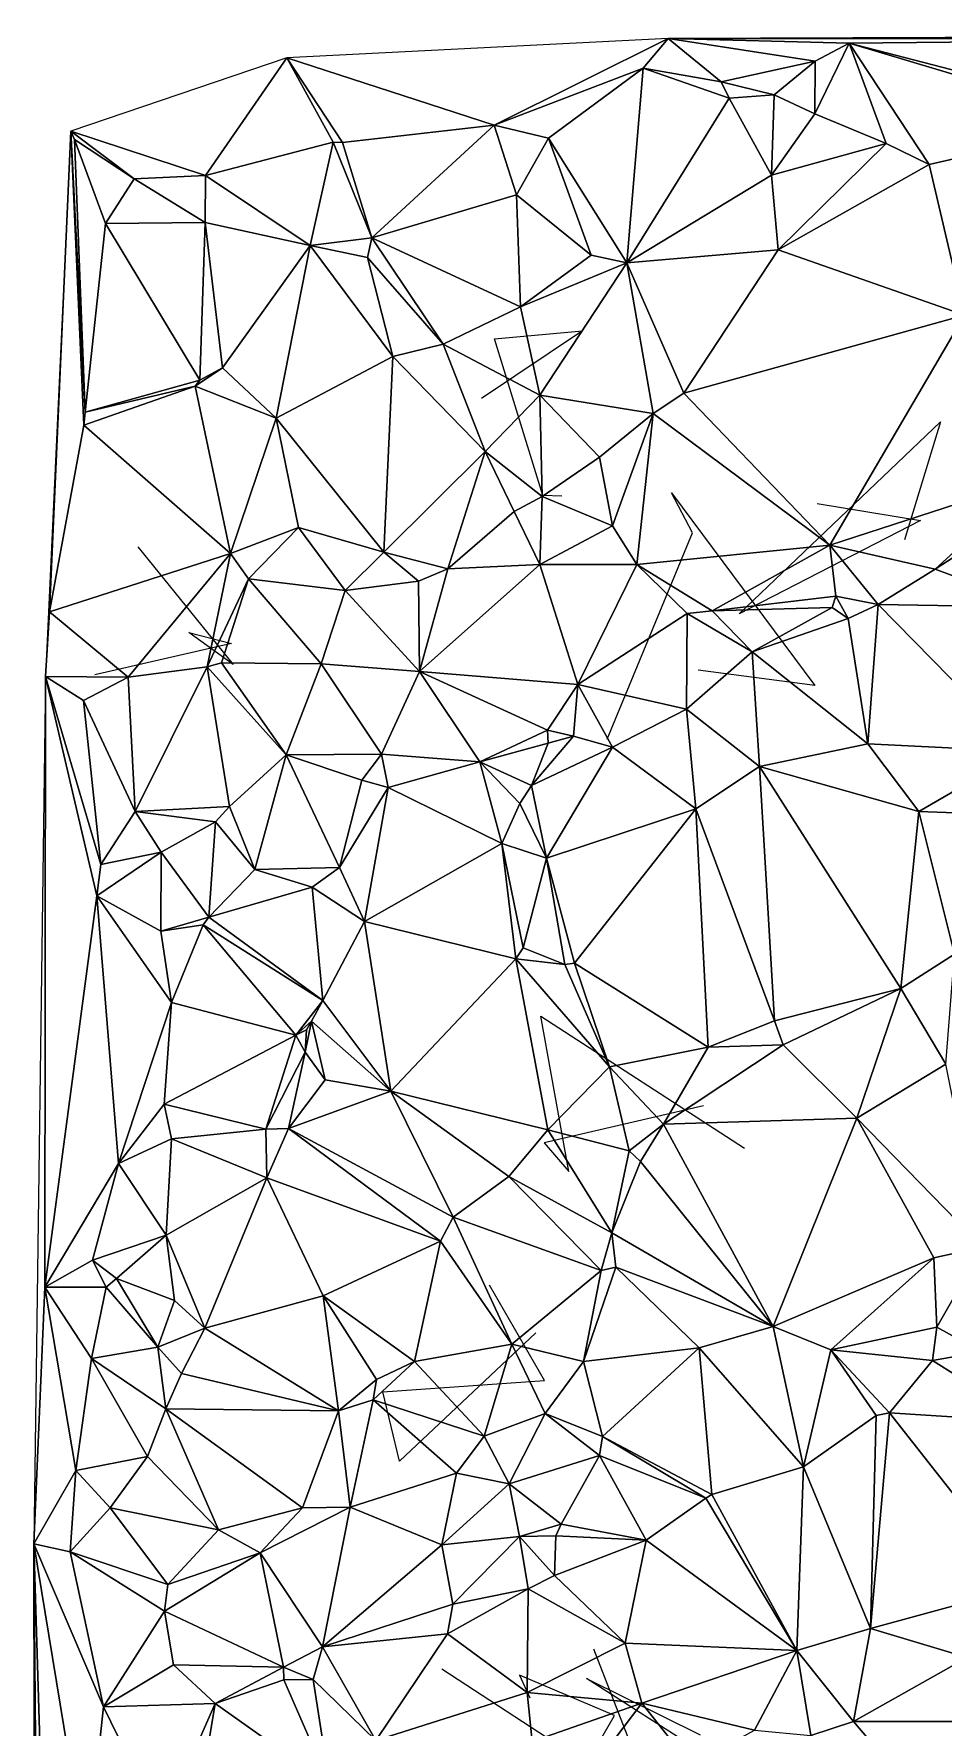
# Model space of a CAD drawing. Header units: metres. Extents: x -15.5 to 15.9, y -15.3 to 15.7.
# Drawn here: x -14.99 to -8.17, y 2.29 to 15 of the extents above; entities that cross this region are included whole.
import ezdxf

# ---------------------------------------------------------------- set-up
doc = ezdxf.new("R2010")
doc.units = ezdxf.units.M
doc.layers.add('CRACKS', color=1, linetype='Continuous')
doc.layers.add('STREET_MESH', color=7, linetype='Continuous')

msp = doc.modelspace()

# ---------------------------------------------------------------- linework, layer by layer
at = {"layer": 'CRACKS'}
for points in [[(-11.032, 11.528, 0.1), (-11.174, 11.532, 0.1), (-11.536, 12.709, 0.1), (-10.877, 12.769, 0.1), (-11.634, 12.262, 0.1)], [(-9.116, 11.474, 0.1), (-8.341, 11.345, 0.1), (-9.7, 10.644, 0.1), (-8.19, 12.085, 0.1), (-8.461, 11.201, 0.1)], [(-10.691, 9.704, 0.1), (-10.05, 11.253, 0.1), (-10.208, 11.554, 0.1), (-9.132, 10.107, 0.1), (-10.008, 10.222, 0.1)], [(-14.211, 11.149, 0.1), (-13.496, 10.266, 0.1), (-13.828, 10.506, 0.1), (-13.51, 10.423, 0.1), (-14.534, 10.187, 0.1)], [(-9.967, 6.954, 0.1), (-11.163, 6.677, 0.1), (-10.979, 6.46, 0.1), (-11.188, 7.627, 0.1), (-9.661, 6.637, 0.1)], [(-11.225, 5.251, 0.1), (-12.248, 4.287, 0.1), (-12.374, 4.807, 0.1), (-11.161, 4.892, 0.1), (-11.574, 5.609, 0.1)], [(-10.793, 2.88, 0.1), (-10.166, 1.264, 0.1), (-9.979, 2.102, 0.1), (-10.847, 2.657, 0.1), (-9.994, 2.235, 0.1)], [(-11.931, 2.728, 0.1), (-10.844, 2.018, 0.1), (-10.635, 2.378, 0.1), (-11.349, 2.681, 0.1), (-11.27, 2.511, 0.1)]]:
    msp.add_polyline3d(points, dxfattribs=at)
at = {"layer": 'STREET_MESH'}
for points in [[(-0.539, 14.997), (-10.234, 14.962), (-5.347, 14.962)], [(-11.539, 14.312), (-10.234, 14.962), (-13.095, 14.817)], [(-11.539, 14.312), (-10.421, 14.739), (-10.234, 14.962)], [(-10.421, 14.739), (-9.836, 14.638), (-10.234, 14.962)], [(-10.234, 14.962), (-8.876, 14.926), (-5.347, 14.962)], [(-10.234, 14.962), (-9.131, 14.793), (-8.876, 14.926)], [(-9.836, 14.638), (-9.131, 14.793), (-10.234, 14.962)], [(-9.134, 14.396), (-8.598, 14.174), (-8.876, 14.926)], [(-9.131, 14.793), (-9.134, 14.396), (-8.876, 14.926)], [(-8.876, 14.926), (-6.722, 14.37), (-5.347, 14.962)], [(-6.893, 14.334), (-6.722, 14.37), (-8.876, 14.926)], [(-8.276, 14.016), (-6.893, 14.334), (-8.876, 14.926)], [(-8.598, 14.174), (-8.276, 14.016), (-8.876, 14.926)], [(-13.705, 13.933), (-13.095, 14.817), (-14.713, 14.267)], [(-12.747, 14.184), (-13.095, 14.817), (-13.705, 13.933)], [(-12.747, 14.184), (-12.677, 14.181), (-13.095, 14.817)], [(-12.677, 14.181), (-11.539, 14.312), (-13.095, 14.817)], [(-11.132, 14.215), (-10.421, 14.739), (-11.539, 14.312)], [(-10.543, 13.278), (-10.421, 14.739), (-11.132, 14.215)], [(-10.421, 14.739), (-10.543, 13.278), (-9.776, 14.515)], [(-9.836, 14.638), (-10.421, 14.739), (-9.776, 14.515)], [(-9.131, 14.793), (-9.836, 14.638), (-9.439, 14.54)], [(-9.131, 14.793), (-9.439, 14.54), (-9.134, 14.396)], [(-9.439, 14.54), (-9.836, 14.638), (-9.776, 14.515)], [(-10.543, 13.278), (-9.457, 13.937), (-9.776, 14.515)], [(-9.457, 13.937), (-9.439, 14.54), (-9.776, 14.515)], [(-9.439, 14.54), (-9.457, 13.937), (-9.134, 14.396)], [(-9.134, 14.396), (-9.457, 13.937), (-8.598, 14.174)], [(-14.905, 10.175), (-14.874, 10.661), (-14.713, 14.267)], [(-14.874, 10.661), (-14.617, 12.061), (-14.713, 14.267)], [(-14.239, 13.91), (-13.705, 13.933), (-14.713, 14.267)], [(-14.617, 12.061), (-14.607, 12.159), (-14.713, 14.267)], [(-14.607, 12.159), (-14.686, 14.203), (-14.713, 14.267)], [(-14.686, 14.203), (-14.239, 13.91), (-14.713, 14.267)], [(-11.539, 14.312), (-12.677, 14.181), (-12.455, 13.467)], [(-11.372, 13.788), (-11.539, 14.312), (-12.455, 13.467)], [(-11.372, 13.788), (-11.132, 14.215), (-11.539, 14.312)], [(-6.893, 14.334), (-8.276, 14.016), (-8.01, 12.885)], [(-14.455, 13.574), (-14.686, 14.203), (-14.607, 12.159)], [(-14.686, 14.203), (-14.455, 13.574), (-14.239, 13.91)], [(-12.92, 13.409), (-12.747, 14.184), (-13.705, 13.933)], [(-12.747, 14.184), (-12.92, 13.409), (-12.455, 13.467)], [(-12.677, 14.181), (-12.747, 14.184), (-12.455, 13.467)], [(-11.132, 14.215), (-11.372, 13.788), (-10.812, 13.336)], [(-10.543, 13.278), (-11.132, 14.215), (-10.812, 13.336)], [(-8.598, 14.174), (-9.457, 13.937), (-9.409, 13.376)], [(-8.276, 14.016), (-8.598, 14.174), (-9.409, 13.376)], [(-8.276, 14.016), (-9.409, 13.376), (-8.01, 12.885)], [(-14.239, 13.91), (-14.455, 13.574), (-13.707, 13.581)], [(-13.705, 13.933), (-14.239, 13.91), (-13.707, 13.581)], [(-12.92, 13.409), (-13.705, 13.933), (-13.707, 13.581)], [(-9.457, 13.937), (-10.543, 13.278), (-9.409, 13.376)], [(-11.341, 12.949), (-11.372, 13.788), (-12.455, 13.467)], [(-10.812, 13.336), (-11.372, 13.788), (-11.341, 12.949)], [(-13.747, 12.398), (-14.455, 13.574), (-14.607, 12.159)], [(-14.455, 13.574), (-13.747, 12.398), (-13.707, 13.581)], [(-13.747, 12.398), (-13.577, 12.491), (-13.707, 13.581)], [(-13.577, 12.491), (-12.92, 13.409), (-13.707, 13.581)], [(-12.92, 13.409), (-13.577, 12.491), (-13.175, 12.114)], [(-12.298, 12.575), (-12.92, 13.409), (-13.175, 12.114)], [(-12.92, 13.409), (-12.489, 13.32), (-12.455, 13.467)], [(-12.298, 12.575), (-12.489, 13.32), (-12.92, 13.409)], [(-12.489, 13.32), (-11.922, 12.668), (-12.455, 13.467)], [(-11.922, 12.668), (-11.341, 12.949), (-12.455, 13.467)], [(-9.409, 13.376), (-10.543, 13.278), (-10.116, 12.302)], [(-8.01, 12.885), (-9.409, 13.376), (-10.116, 12.302)], [(-12.489, 13.32), (-12.298, 12.575), (-11.922, 12.668)], [(-10.543, 13.278), (-10.812, 13.336), (-11.341, 12.949)], [(-11.196, 12.287), (-10.543, 13.278), (-11.341, 12.949)], [(-10.543, 13.278), (-11.196, 12.287), (-10.346, 12.149)], [(-10.543, 13.278), (-10.346, 12.149), (-10.116, 12.302)], [(-11.196, 12.287), (-11.341, 12.949), (-11.922, 12.668)], [(-9.021, 11.161), (-8.01, 12.885), (-10.116, 12.302)], [(-9.021, 11.161), (-7.488, 11.658), (-8.01, 12.885)], [(-12.298, 12.575), (-11.605, 11.862), (-11.922, 12.668)], [(-11.605, 11.862), (-11.196, 12.287), (-11.922, 12.668)], [(-13.577, 12.491), (-13.782, 12.353), (-13.175, 12.114)], [(-13.747, 12.398), (-13.782, 12.353), (-13.577, 12.491)], [(-12.367, 11.107), (-12.298, 12.575), (-13.175, 12.114)], [(-11.605, 11.862), (-12.298, 12.575), (-12.367, 11.107)], [(-14.617, 12.061), (-13.782, 12.353), (-14.607, 12.159)], [(-13.516, 11.098), (-13.782, 12.353), (-14.617, 12.061)], [(-13.782, 12.353), (-13.747, 12.398), (-14.607, 12.159)], [(-13.782, 12.353), (-13.516, 11.098), (-13.175, 12.114)], [(-11.605, 11.862), (-11.178, 11.526), (-11.196, 12.287)], [(-10.346, 12.149), (-11.196, 12.287), (-10.748, 11.821)], [(-11.196, 12.287), (-11.178, 11.526), (-10.748, 11.821)], [(-10.346, 12.149), (-9.021, 11.161), (-10.116, 12.302)], [(-13.516, 11.098), (-13.006, 11.293), (-13.175, 12.114)], [(-13.006, 11.293), (-12.367, 11.107), (-13.175, 12.114)], [(-10.651, 11.305), (-10.346, 12.149), (-10.748, 11.821)], [(-10.651, 11.305), (-10.468, 11.015), (-10.346, 12.149)], [(-10.468, 11.015), (-9.021, 11.161), (-10.346, 12.149)], [(-13.516, 11.098), (-14.617, 12.061), (-14.874, 10.661)], [(-11.887, 10.984), (-11.605, 11.862), (-12.367, 11.107)], [(-11.605, 11.862), (-11.887, 10.984), (-11.389, 11.413)], [(-11.178, 11.526), (-11.605, 11.862), (-11.389, 11.413)], [(-11.178, 11.526), (-10.651, 11.305), (-10.748, 11.821)], [(-7.488, 11.658), (-9.021, 11.161), (-8.231, 10.98)], [(-7.432, 11.498), (-7.488, 11.658), (-8.231, 10.98)], [(-11.196, 11.016), (-11.178, 11.526), (-11.389, 11.413)], [(-11.196, 11.016), (-10.651, 11.305), (-11.178, 11.526)], [(-7.464, 10.696), (-7.432, 11.498), (-8.231, 10.98)], [(-11.887, 10.984), (-11.196, 11.016), (-11.389, 11.413)], [(-13.006, 11.293), (-13.516, 11.098), (-13.382, 10.907)], [(-12.657, 10.82), (-13.006, 11.293), (-13.382, 10.907)], [(-13.006, 11.293), (-12.657, 10.82), (-12.367, 11.107)], [(-10.651, 11.305), (-11.196, 11.016), (-10.468, 11.015)], [(-14.285, 10.169), (-13.516, 11.098), (-14.874, 10.661)], [(-13.691, 10.247), (-13.516, 11.098), (-14.285, 10.169)], [(-13.516, 11.098), (-13.691, 10.247), (-13.382, 10.907)], [(-12.657, 10.82), (-12.106, 10.89), (-12.367, 11.107)], [(-12.106, 10.89), (-11.887, 10.984), (-12.367, 11.107)], [(-9.021, 11.161), (-10.468, 11.015), (-9.903, 10.667)], [(-8.975, 10.778), (-9.021, 11.161), (-9.903, 10.667)], [(-9.021, 11.161), (-8.659, 10.714), (-8.231, 10.98)], [(-8.975, 10.778), (-8.659, 10.714), (-9.021, 11.161)], [(-11.887, 10.984), (-12.106, 10.89), (-12.098, 10.212)], [(-10.912, 10.115), (-11.196, 11.016), (-12.098, 10.212)], [(-11.196, 11.016), (-11.887, 10.984), (-12.098, 10.212)], [(-10.468, 11.015), (-11.196, 11.016), (-10.912, 10.115)], [(-10.09, 10.648), (-10.468, 11.015), (-10.912, 10.115)], [(-10.468, 11.015), (-10.09, 10.648), (-9.903, 10.667)], [(-8.659, 10.714), (-7.464, 10.696), (-8.231, 10.98)], [(-13.691, 10.247), (-13.584, 10.278), (-13.382, 10.907)], [(-13.584, 10.278), (-12.835, 10.271), (-13.382, 10.907)], [(-12.835, 10.271), (-12.657, 10.82), (-13.382, 10.907)], [(-12.657, 10.82), (-12.835, 10.271), (-12.098, 10.212)], [(-12.106, 10.89), (-12.657, 10.82), (-12.098, 10.212)], [(-9.003, 10.693), (-8.975, 10.778), (-9.903, 10.667)], [(-9.602, 10.36), (-9.003, 10.693), (-9.903, 10.667)], [(-8.883, 10.61), (-9.003, 10.693), (-9.602, 10.36)], [(-8.975, 10.778), (-9.003, 10.693), (-8.883, 10.61)], [(-8.659, 10.714), (-8.975, 10.778), (-8.883, 10.61)], [(-8.735, 9.67), (-8.659, 10.714), (-8.883, 10.61)], [(-8.735, 9.67), (-7.576, 9.611), (-8.659, 10.714)], [(-7.576, 9.611), (-7.464, 10.696), (-8.659, 10.714)], [(-14.905, 10.175), (-14.285, 10.169), (-14.874, 10.661)], [(-10.095, 9.931), (-10.09, 10.648), (-10.912, 10.115)], [(-10.095, 9.931), (-9.602, 10.36), (-10.09, 10.648)], [(-10.09, 10.648), (-9.602, 10.36), (-9.903, 10.667)], [(-8.735, 9.67), (-8.883, 10.61), (-9.602, 10.36)], [(-10.095, 9.931), (-9.547, 9.499), (-9.602, 10.36)], [(-9.547, 9.499), (-8.735, 9.67), (-9.602, 10.36)], [(-14.91, 5.592), (-14.905, 10.175), (-14.991, 3.667)], [(-14.519, 8.529), (-14.905, 10.175), (-14.91, 5.592)], [(-14.49, 8.765), (-14.905, 10.175), (-14.519, 8.529)], [(-14.618, 9.996), (-14.285, 10.169), (-14.905, 10.175)], [(-14.49, 8.765), (-14.618, 9.996), (-14.905, 10.175)], [(-14.285, 10.169), (-14.618, 9.996), (-14.232, 9.161)], [(-13.691, 10.247), (-14.285, 10.169), (-14.232, 9.161)], [(-13.524, 9.199), (-13.691, 10.247), (-14.232, 9.161)], [(-13.584, 10.278), (-13.691, 10.247), (-13.099, 9.588)], [(-13.099, 9.588), (-13.691, 10.247), (-13.524, 9.199)], [(-13.584, 10.278), (-13.099, 9.588), (-12.835, 10.271)], [(-13.099, 9.588), (-12.383, 9.593), (-12.835, 10.271)], [(-12.835, 10.271), (-12.383, 9.593), (-12.098, 10.212)], [(-12.383, 9.593), (-11.647, 9.534), (-12.098, 10.212)], [(-11.139, 9.771), (-10.912, 10.115), (-12.098, 10.212)], [(-11.647, 9.534), (-11.139, 9.771), (-12.098, 10.212)], [(-11.139, 9.771), (-10.943, 9.726), (-10.912, 10.115)], [(-10.912, 10.115), (-10.943, 9.726), (-10.652, 9.645)], [(-10.095, 9.931), (-10.912, 10.115), (-10.652, 9.645)], [(-14.618, 9.996), (-14.49, 8.765), (-14.232, 9.161)], [(-10.025, 9.181), (-10.095, 9.931), (-10.652, 9.645)], [(-9.547, 9.499), (-10.095, 9.931), (-10.025, 9.181)], [(-11.139, 9.771), (-11.647, 9.534), (-11.134, 9.675)], [(-11.647, 9.534), (-11.259, 9.356), (-11.134, 9.675)], [(-10.943, 9.726), (-11.259, 9.356), (-10.652, 9.645)], [(-11.259, 9.356), (-10.943, 9.726), (-11.134, 9.675)], [(-10.943, 9.726), (-11.139, 9.771), (-11.134, 9.675)], [(-8.735, 9.67), (-9.547, 9.499), (-8.354, 9.162)], [(-7.576, 9.611), (-8.735, 9.67), (-8.354, 9.162)], [(-13.333, 8.727), (-13.099, 9.588), (-13.524, 9.199)], [(-13.333, 8.727), (-12.699, 8.741), (-13.099, 9.588)], [(-12.383, 9.593), (-13.099, 9.588), (-12.531, 9.398)], [(-13.099, 9.588), (-12.699, 8.741), (-12.531, 9.398)], [(-12.334, 9.343), (-12.383, 9.593), (-12.531, 9.398)], [(-12.383, 9.593), (-12.334, 9.343), (-11.647, 9.534)], [(-11.647, 9.534), (-12.334, 9.343), (-11.481, 8.921)], [(-11.346, 9.221), (-11.647, 9.534), (-11.481, 8.921)], [(-11.346, 9.221), (-11.259, 9.356), (-11.647, 9.534)], [(-11.259, 9.356), (-11.145, 8.811), (-10.652, 9.645)], [(-11.145, 8.811), (-10.025, 9.181), (-10.652, 9.645)], [(-7.459, 9.13), (-7.576, 9.611), (-8.354, 9.162)], [(-9.435, 7.592), (-9.547, 9.499), (-10.025, 9.181)], [(-9.547, 9.499), (-8.487, 7.835), (-8.354, 9.162)], [(-8.487, 7.835), (-9.547, 9.499), (-9.435, 7.592)], [(-12.699, 8.741), (-12.334, 9.343), (-12.531, 9.398)], [(-12.334, 9.343), (-12.699, 8.741), (-12.512, 8.337)], [(-12.334, 9.343), (-12.512, 8.337), (-11.481, 8.921)], [(-11.259, 9.356), (-11.346, 9.221), (-11.145, 8.811)], [(-14.49, 8.765), (-14.036, 8.857), (-14.232, 9.161)], [(-13.629, 9.084), (-13.524, 9.199), (-14.232, 9.161)], [(-14.036, 8.857), (-13.629, 9.084), (-14.232, 9.161)], [(-13.629, 9.084), (-13.333, 8.727), (-13.524, 9.199)], [(-11.145, 8.811), (-11.346, 9.221), (-11.481, 8.921)], [(-11.145, 8.811), (-10.936, 8.023), (-10.025, 9.181)], [(-10.025, 9.181), (-10.936, 8.023), (-9.933, 7.394)], [(-9.435, 7.592), (-10.025, 9.181), (-9.933, 7.394)], [(-8.487, 7.835), (-8.085, 8.092), (-8.354, 9.162)], [(-8.085, 8.092), (-7.459, 9.13), (-8.354, 9.162)], [(-13.68, 8.368), (-13.629, 9.084), (-14.036, 8.857)], [(-13.333, 8.727), (-13.629, 9.084), (-13.68, 8.368)], [(-12.512, 8.337), (-11.375, 8.057), (-11.481, 8.921)], [(-11.321, 8.14), (-11.145, 8.811), (-11.481, 8.921)], [(-11.375, 8.057), (-11.321, 8.14), (-11.481, 8.921)], [(-14.036, 8.857), (-14.49, 8.765), (-14.519, 8.529)], [(-14.038, 8.263), (-14.036, 8.857), (-14.519, 8.529)], [(-14.038, 8.263), (-13.68, 8.368), (-14.036, 8.857)], [(-11.008, 8.014), (-11.145, 8.811), (-11.321, 8.14)], [(-11.008, 8.014), (-10.936, 8.023), (-11.145, 8.811)], [(-12.905, 8.594), (-13.333, 8.727), (-13.68, 8.368)], [(-13.333, 8.727), (-12.905, 8.594), (-12.699, 8.741)], [(-12.699, 8.741), (-12.905, 8.594), (-12.512, 8.337)], [(-14.357, 6.52), (-14.519, 8.529), (-14.91, 5.592)], [(-14.357, 6.52), (-13.958, 7.728), (-14.519, 8.529)], [(-13.958, 7.728), (-14.038, 8.263), (-14.519, 8.529)], [(-12.823, 7.745), (-12.905, 8.594), (-13.68, 8.368)], [(-12.905, 8.594), (-12.823, 7.745), (-12.512, 8.337)], [(-14.038, 8.263), (-13.721, 8.312), (-13.68, 8.368)], [(-13.721, 8.312), (-14.038, 8.263), (-13.958, 7.728)], [(-13.027, 7.483), (-13.721, 8.312), (-13.958, 7.728)], [(-13.721, 8.312), (-12.823, 7.745), (-13.68, 8.368)], [(-13.721, 8.312), (-13.027, 7.483), (-12.823, 7.745)], [(-12.512, 8.337), (-12.823, 7.745), (-12.314, 7.064)], [(-11.375, 8.057), (-12.512, 8.337), (-12.314, 7.064)], [(-11.375, 8.057), (-11.008, 8.014), (-11.321, 8.14)], [(-11.136, 6.774), (-11.375, 8.057), (-12.314, 7.064)], [(-11.375, 8.057), (-11.136, 6.774), (-10.674, 7.246)], [(-11.008, 8.014), (-11.375, 8.057), (-10.674, 7.246)], [(-10.936, 8.023), (-11.008, 8.014), (-10.674, 7.246)], [(-10.936, 8.023), (-10.674, 7.246), (-9.933, 7.394)], [(-8.487, 7.835), (-8.151, 7.267), (-8.085, 8.092)], [(-8.487, 7.835), (-9.435, 7.592), (-9.371, 7.41)], [(-8.818, 6.86), (-8.487, 7.835), (-9.371, 7.41)], [(-8.818, 6.86), (-8.151, 7.267), (-8.487, 7.835)], [(-13.958, 7.728), (-14.357, 6.52), (-14.013, 6.965)], [(-13.027, 7.483), (-13.958, 7.728), (-14.013, 6.965)], [(-13.027, 7.483), (-12.909, 7.588), (-12.823, 7.745)], [(-12.823, 7.745), (-12.909, 7.588), (-12.314, 7.064)], [(-13.027, 7.483), (-12.946, 7.523), (-12.909, 7.588)], [(-12.946, 7.523), (-13.027, 7.483), (-12.956, 7.355)], [(-12.909, 7.588), (-12.956, 7.355), (-12.807, 7.148)], [(-12.909, 7.588), (-12.946, 7.523), (-12.956, 7.355)], [(-12.909, 7.588), (-12.807, 7.148), (-12.314, 7.064)], [(-9.371, 7.41), (-9.435, 7.592), (-9.933, 7.394)], [(-13.252, 6.779), (-13.027, 7.483), (-14.013, 6.965)], [(-13.027, 7.483), (-13.252, 6.779), (-12.956, 7.355)], [(-10.674, 7.246), (-10.267, 6.817), (-9.933, 7.394)], [(-10.267, 6.817), (-9.371, 7.41), (-9.933, 7.394)], [(-10.267, 6.817), (-8.818, 6.86), (-9.371, 7.41)], [(-12.956, 7.355), (-13.252, 6.779), (-13.081, 6.784)], [(-12.956, 7.355), (-13.081, 6.784), (-12.807, 7.148)], [(-11.136, 6.774), (-10.526, 6.617), (-10.674, 7.246)], [(-10.526, 6.617), (-10.267, 6.817), (-10.674, 7.246)], [(-8.151, 7.267), (-8.818, 6.86), (-7.874, 5.892)], [(-12.807, 7.148), (-13.081, 6.784), (-12.314, 7.064)], [(-13.081, 6.784), (-11.847, 6.117), (-12.314, 7.064)], [(-11.428, 6.422), (-11.136, 6.774), (-12.314, 7.064)], [(-11.847, 6.117), (-11.428, 6.422), (-12.314, 7.064)], [(-14.357, 6.52), (-13.96, 6.706), (-14.013, 6.965)], [(-13.96, 6.706), (-13.252, 6.779), (-14.013, 6.965)], [(-13.252, 6.779), (-13.96, 6.706), (-13.245, 6.414)], [(-13.081, 6.784), (-13.252, 6.779), (-13.245, 6.414)], [(-11.94, 5.937), (-13.081, 6.784), (-13.245, 6.414)], [(-11.847, 6.117), (-13.081, 6.784), (-11.94, 5.937)], [(-11.428, 6.422), (-10.657, 6.001), (-11.136, 6.774)], [(-10.657, 6.001), (-10.526, 6.617), (-11.136, 6.774)], [(-10.267, 6.817), (-10.526, 6.617), (-10.441, 6.536)], [(-10.267, 6.817), (-10.441, 6.536), (-9.445, 5.298)], [(-8.818, 6.86), (-10.267, 6.817), (-9.445, 5.298)], [(-8.24, 5.813), (-8.818, 6.86), (-9.445, 5.298)], [(-8.818, 6.86), (-8.24, 5.813), (-7.874, 5.892)], [(-13.999, 5.983), (-13.96, 6.706), (-14.357, 6.52)], [(-13.96, 6.706), (-13.999, 5.983), (-13.245, 6.414)], [(-10.526, 6.617), (-10.657, 6.001), (-10.441, 6.536)], [(-14.551, 5.795), (-14.357, 6.52), (-14.91, 5.592)], [(-14.551, 5.795), (-13.999, 5.983), (-14.357, 6.52)], [(-10.441, 6.536), (-10.657, 6.001), (-9.445, 5.298)], [(-13.999, 5.983), (-13.709, 5.284), (-13.245, 6.414)], [(-13.709, 5.284), (-12.822, 5.527), (-13.245, 6.414)], [(-12.822, 5.527), (-11.94, 5.937), (-13.245, 6.414)], [(-11.428, 6.422), (-11.847, 6.117), (-10.736, 5.719)], [(-10.657, 6.001), (-11.428, 6.422), (-10.736, 5.719)], [(-11.847, 6.117), (-11.94, 5.937), (-11.407, 5.166)], [(-11.847, 6.117), (-11.407, 5.166), (-10.736, 5.719)], [(-14.371, 5.657), (-13.999, 5.983), (-14.551, 5.795)], [(-13.999, 5.983), (-14.371, 5.657), (-13.936, 5.492)], [(-13.709, 5.284), (-13.999, 5.983), (-13.936, 5.492)], [(-10.627, 5.742), (-10.657, 6.001), (-10.736, 5.719)], [(-10.657, 6.001), (-10.627, 5.742), (-9.445, 5.298)], [(-12.822, 5.527), (-12.135, 5.034), (-11.94, 5.937)], [(-11.94, 5.937), (-12.135, 5.034), (-11.407, 5.166)], [(-7.874, 5.892), (-8.24, 5.813), (-8.219, 5.293)], [(-7.874, 5.892), (-8.219, 5.293), (-7.883, 5.108)], [(-14.45, 5.592), (-14.551, 5.795), (-14.91, 5.592)], [(-14.45, 5.592), (-14.371, 5.657), (-14.551, 5.795)], [(-11.407, 5.166), (-10.868, 5.036), (-10.736, 5.719)], [(-10.868, 5.036), (-10.627, 5.742), (-10.736, 5.719)], [(-10.627, 5.742), (-10.868, 5.036), (-10.001, 5.137)], [(-10.627, 5.742), (-10.001, 5.137), (-9.445, 5.298)], [(-9.012, 5.123), (-8.24, 5.813), (-9.445, 5.298)], [(-8.219, 5.293), (-8.24, 5.813), (-9.012, 5.123)], [(-14.677, 4.216), (-14.91, 5.592), (-14.991, 3.667)], [(-14.677, 4.216), (-14.56, 5.057), (-14.91, 5.592)], [(-14.56, 5.057), (-14.45, 5.592), (-14.91, 5.592)], [(-14.061, 5.142), (-14.45, 5.592), (-14.56, 5.057)], [(-14.45, 5.592), (-14.061, 5.142), (-14.371, 5.657)], [(-14.371, 5.657), (-14.061, 5.142), (-13.936, 5.492)], [(-14.061, 5.142), (-13.709, 5.284), (-13.936, 5.492)], [(-12.706, 4.665), (-12.822, 5.527), (-13.709, 5.284)], [(-12.135, 5.034), (-12.822, 5.527), (-12.422, 4.9)], [(-12.822, 5.527), (-12.706, 4.665), (-12.422, 4.9)], [(-13.709, 5.284), (-14.061, 5.142), (-13.884, 4.944)], [(-12.706, 4.665), (-13.709, 5.284), (-13.884, 4.944)], [(-10.001, 5.137), (-9.218, 4.244), (-9.445, 5.298)], [(-9.218, 4.244), (-9.012, 5.123), (-9.445, 5.298)], [(-8.251, 5.042), (-8.219, 5.293), (-9.012, 5.123)], [(-8.219, 5.293), (-8.251, 5.042), (-7.883, 5.108)], [(-14.002, 4.68), (-14.061, 5.142), (-14.56, 5.057)], [(-14.061, 5.142), (-14.002, 4.68), (-13.884, 4.944)], [(-12.135, 5.034), (-11.614, 4.476), (-11.407, 5.166)], [(-11.614, 4.476), (-11.157, 4.646), (-11.407, 5.166)], [(-11.157, 4.646), (-10.868, 5.036), (-11.407, 5.166)], [(-10.868, 5.036), (-10.727, 4.473), (-10.001, 5.137)], [(-10.001, 5.137), (-10.727, 4.473), (-9.905, 4.037)], [(-10.001, 5.137), (-9.905, 4.037), (-9.218, 4.244)], [(-8.674, 4.629), (-9.012, 5.123), (-9.218, 4.244)], [(-9.012, 5.123), (-8.674, 4.629), (-8.573, 4.651)], [(-8.251, 5.042), (-9.012, 5.123), (-8.573, 4.651)], [(-7.883, 5.108), (-8.251, 5.042), (-7.521, 4.582)], [(-14.139, 4.323), (-14.56, 5.057), (-14.677, 4.216)], [(-14.139, 4.323), (-14.002, 4.68), (-14.56, 5.057)], [(-12.445, 4.748), (-12.135, 5.034), (-12.422, 4.9)], [(-12.135, 5.034), (-12.445, 4.748), (-11.614, 4.476)], [(-10.868, 5.036), (-11.157, 4.646), (-10.727, 4.473)], [(-8.251, 5.042), (-8.573, 4.651), (-7.521, 4.582)], [(-14.002, 4.68), (-12.706, 4.665), (-13.884, 4.944)], [(-12.706, 4.665), (-12.445, 4.748), (-12.422, 4.9)], [(-12.445, 4.748), (-12.706, 4.665), (-12.618, 3.943)], [(-12.445, 4.748), (-12.618, 3.943), (-11.822, 4.196)], [(-12.445, 4.748), (-11.822, 4.196), (-11.614, 4.476)], [(-14.002, 4.68), (-14.139, 4.323), (-13.606, 3.772)], [(-14.002, 4.68), (-13.606, 3.772), (-12.977, 3.937)], [(-12.706, 4.665), (-14.002, 4.68), (-12.977, 3.937)], [(-12.618, 3.943), (-12.706, 4.665), (-12.977, 3.937)], [(-11.425, 4.116), (-11.157, 4.646), (-11.614, 4.476)], [(-11.157, 4.646), (-11.425, 4.116), (-10.748, 4.329)], [(-10.727, 4.473), (-11.157, 4.646), (-10.748, 4.329)], [(-8.715, 3.032), (-8.674, 4.629), (-9.218, 4.244)], [(-8.715, 3.032), (-7.549, 3.35), (-8.573, 4.651)], [(-8.674, 4.629), (-8.715, 3.032), (-8.573, 4.651)], [(-8.573, 4.651), (-7.549, 3.35), (-7.521, 4.582)], [(-11.822, 4.196), (-11.425, 4.116), (-11.614, 4.476)], [(-9.95, 4.009), (-10.727, 4.473), (-10.748, 4.329)], [(-10.727, 4.473), (-9.95, 4.009), (-9.905, 4.037)], [(-14.139, 4.323), (-14.677, 4.216), (-14.418, 3.938)], [(-13.606, 3.772), (-14.139, 4.323), (-14.418, 3.938)], [(-11.425, 4.116), (-11.037, 3.815), (-10.748, 4.329)], [(-10.748, 4.329), (-11.037, 3.815), (-10.399, 3.694)], [(-9.95, 4.009), (-10.748, 4.329), (-10.399, 3.694)], [(-14.718, 3.606), (-14.677, 4.216), (-14.991, 3.667)], [(-14.677, 4.216), (-14.718, 3.606), (-14.418, 3.938)], [(-11.822, 4.196), (-12.618, 3.943), (-11.93, 3.66)], [(-11.425, 4.116), (-11.822, 4.196), (-11.93, 3.66)], [(-9.905, 4.037), (-9.269, 2.867), (-9.218, 4.244)], [(-9.269, 2.867), (-8.715, 3.032), (-9.218, 4.244)], [(-11.348, 3.722), (-11.425, 4.116), (-11.93, 3.66)], [(-11.348, 3.722), (-11.037, 3.815), (-11.425, 4.116)], [(-12.618, 3.943), (-13.295, 3.599), (-12.825, 2.893)], [(-13.295, 3.599), (-12.618, 3.943), (-12.977, 3.937)], [(-11.93, 3.66), (-12.618, 3.943), (-12.825, 2.893)], [(-9.269, 2.867), (-9.95, 4.009), (-10.399, 3.694)], [(-9.95, 4.009), (-9.269, 2.867), (-9.905, 4.037)], [(-14.718, 3.606), (-13.987, 3.363), (-14.418, 3.938)], [(-13.987, 3.363), (-13.606, 3.772), (-14.418, 3.938)], [(-13.606, 3.772), (-13.295, 3.599), (-12.977, 3.937)], [(-11.348, 3.722), (-11.077, 3.727), (-11.037, 3.815)], [(-11.037, 3.815), (-11.077, 3.727), (-10.399, 3.694)], [(-13.295, 3.599), (-13.606, 3.772), (-13.987, 3.363)], [(-11.848, 3.215), (-11.348, 3.722), (-11.93, 3.66)], [(-11.284, 3.329), (-11.348, 3.722), (-11.848, 3.215)], [(-11.077, 3.727), (-11.348, 3.722), (-11.087, 3.43)], [(-11.348, 3.722), (-11.284, 3.329), (-11.087, 3.43)], [(-11.077, 3.727), (-11.087, 3.43), (-10.399, 3.694)], [(-11.087, 3.43), (-10.557, 2.922), (-10.399, 3.694)], [(-10.557, 2.922), (-9.269, 2.867), (-10.399, 3.694)], [(-14.984, -11.827), (-14.969, -9.251), (-14.991, 3.667)], [(-14.969, -9.251), (-14.911, -5.736), (-14.991, 3.667)], [(-14.596, 1.262), (-14.47, 2.444), (-14.991, 3.667)], [(-14.47, 2.444), (-14.718, 3.606), (-14.991, 3.667)], [(-14.891, 0.363), (-14.596, 1.262), (-14.991, 3.667)], [(-14.911, -5.736), (-14.891, 0.363), (-14.991, 3.667)], [(-14.012, 3.162), (-14.718, 3.606), (-14.47, 2.444)], [(-14.012, 3.162), (-13.987, 3.363), (-14.718, 3.606)], [(-14.012, 3.162), (-13.295, 3.599), (-13.987, 3.363)], [(-13.118, 2.741), (-13.295, 3.599), (-14.012, 3.162)], [(-13.295, 3.599), (-13.118, 2.741), (-12.825, 2.893)], [(-11.848, 3.215), (-11.93, 3.66), (-12.825, 2.893)], [(-11.284, 3.329), (-11.889, 2.991), (-11.291, 2.551)], [(-11.284, 3.329), (-11.848, 3.215), (-11.889, 2.991)], [(-10.557, 2.922), (-11.284, 3.329), (-11.291, 2.551)], [(-11.284, 3.329), (-10.557, 2.922), (-11.087, 3.43)], [(-7.549, 3.35), (-8.715, 3.032), (-7.991, 2.813)], [(-11.889, 2.991), (-11.848, 3.215), (-12.825, 2.893)], [(-14.012, 3.162), (-14.47, 2.444), (-13.945, 2.758)], [(-13.118, 2.741), (-14.012, 3.162), (-13.945, 2.758)], [(-12.425, 2.191), (-11.889, 2.991), (-12.825, 2.893)], [(-11.889, 2.991), (-12.425, 2.191), (-11.291, 2.551)], [(-10.431, 2.472), (-10.557, 2.922), (-11.291, 2.551)], [(-10.557, 2.922), (-10.431, 2.472), (-9.269, 2.867)], [(-8.715, 3.032), (-9.269, 2.867), (-8.844, 2.335)], [(-8.715, 3.032), (-8.844, 2.335), (-7.991, 2.813)], [(-13.118, 2.741), (-12.897, 2.648), (-12.825, 2.893)], [(-12.897, 2.648), (-12.425, 2.191), (-12.825, 2.893)], [(-10.431, 2.472), (-9.585, 2.27), (-9.269, 2.867)], [(-9.585, 2.27), (-9.164, 2.228), (-9.269, 2.867)], [(-9.269, 2.867), (-9.164, 2.228), (-8.844, 2.335)], [(-8.844, 2.335), (-7.611, 2.333), (-7.991, 2.813)], [(-14.47, 2.444), (-13.631, 2.47), (-13.945, 2.758)], [(-13.631, 2.47), (-13.118, 2.741), (-13.945, 2.758)], [(-13.117, 2.646), (-13.118, 2.741), (-13.631, 2.47)], [(-12.897, 2.648), (-13.118, 2.741), (-13.117, 2.646)], [(-13.117, 2.646), (-13.631, 2.47), (-12.774, 1.861)], [(-12.897, 2.648), (-13.117, 2.646), (-12.774, 1.861)], [(-12.425, 2.191), (-12.897, 2.648), (-12.774, 1.861)], [(-11.291, 2.551), (-12.425, 2.191), (-11.253, 2.184)], [(-10.431, 2.472), (-11.291, 2.551), (-11.253, 2.184)], [(-14.035, 1.553), (-14.47, 2.444), (-14.596, 1.262)], [(-14.035, 1.553), (-13.631, 2.47), (-14.47, 2.444)], [(-13.631, 2.47), (-14.035, 1.553), (-13.78, 1.58)], [(-12.774, 1.861), (-13.631, 2.47), (-13.78, 1.58)], [(-10.929, 1.813), (-10.431, 2.472), (-11.253, 2.184)], [(-10.431, 2.472), (-10.929, 1.813), (-10.062, 2.005)], [(-9.585, 2.27), (-10.431, 2.472), (-10.062, 2.005)], [(-9.164, 2.228), (-8.01, 1.357), (-8.844, 2.335)], [(-8.844, 2.335), (-8.01, 1.357), (-7.611, 2.333)]]:
    msp.add_3dface(points, dxfattribs=at)

doc.saveas('drawing.dxf')
